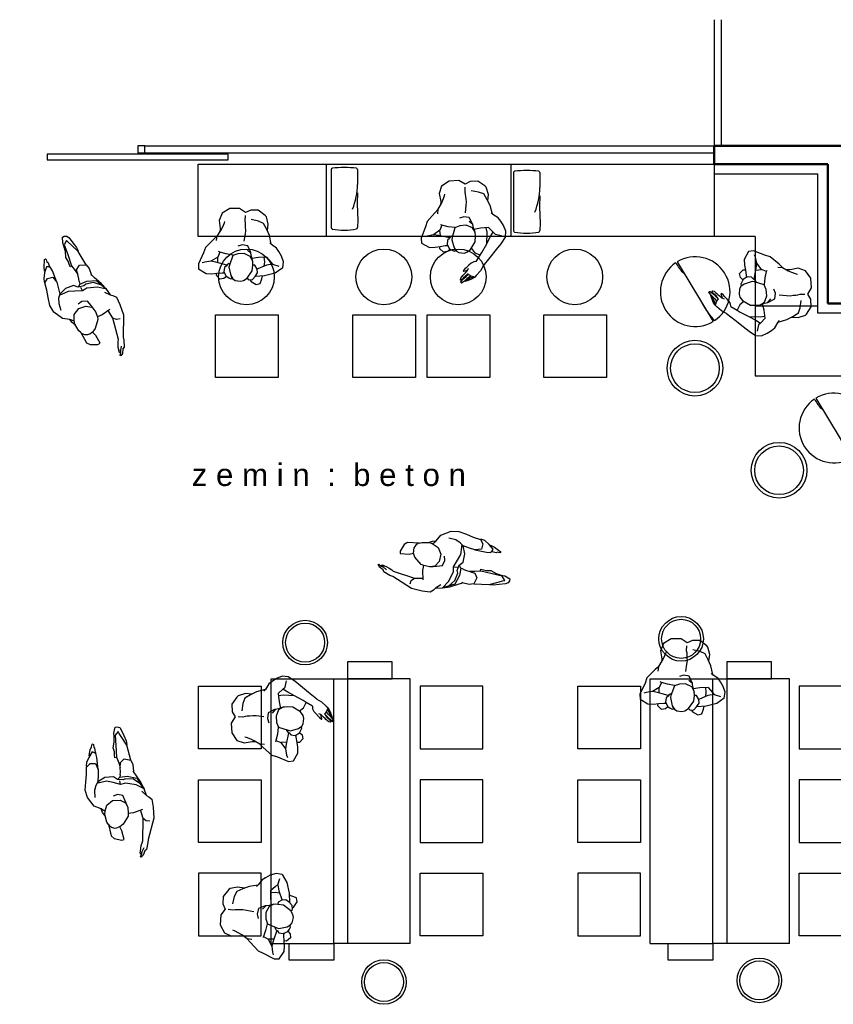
# Model space of a CAD drawing. Header units: millimetres. Extents: x 5429406 to 5440208, y -620941 to -619789.
# Drawn here: x 5435659 to 5436244, y -620496 to -619790 of the extents above; entities that cross this region are included whole.
import ezdxf

# ---------------------------------------------------------------- set-up
doc = ezdxf.new("R2010")
doc.units = ezdxf.units.MM
doc.header["$LTSCALE"] = 0.05
for name, color, linetype, lineweight in [('A-ALÇIPAN', 30, 'Continuous', 30), ('f_nitelikli cam', 4, 'Continuous', 9), ('TEFRIS', 251, 'Continuous', 9), ('tefriş', 45, 'Continuous', 18)]:
    doc.layers.add(name, color=color, linetype=linetype, lineweight=lineweight)
doc.layers.add('DUVAR', color=255, linetype='Continuous')
doc.styles.get("Standard").update_dxf_attribs({"font": 'arial.ttf'})

# ---------------------------------------------------------------- blocks, each defined once
blk = doc.blocks.new('*U31')
blk.add_lwpolyline([(149.66, -7.69), (19.66, -7.69), (19.66, -3.69), (149.66, -3.69)], close=True)
for points in [[(-50.34, -13.69), (-45.34, -13.69), (-45.34, -8.69), (-50.34, -8.69)], [(89.66, -13.69), (84.66, -13.69), (84.66, -8.69), (89.66, -8.69)]]:
    blk.add_lwpolyline(points)
blk = doc.blocks.new('ADSAFDF')
for p, q in [((21250.72, -21271.44), (21244.84, -21273.65)), ((21247.31, -21273.41), (21256.11, -21270.2)), ((21251.87, -21271.84), (21249.58, -21273.94)), ((21256.11, -21270.2), (21250.72, -21271.44)), ((21256.11, -21270.2), (21251.87, -21271.84)), ((21256.11, -21270.2), (21251.9, -21275.08)), ((21261.17, -21269.76), (21256.11, -21270.2)), ((21256.11, -21270.2), (21256.11, -21270.2)), ((21257.32, -21272.41), (21261.02, -21269.79)), ((21261.02, -21269.79), (21262.34, -21268.38)), ((21262.34, -21268.38), (21264.66, -21266.77)), ((21264.66, -21266.77), (21270.38, -21267.22)), ((21270.38, -21267.22), (21278.27, -21268.63)), ((21278.27, -21268.63), (21292.07, -21276.4)), ((21279.43, -21271.97), (21278.76, -21274.43)), ((21208.12, -21279.52), (21208.21, -21278.1)), ((21208.21, -21278.1), (21209.1, -21276.46)), ((21209.1, -21276.46), (21210.96, -21275.72)), ((21210.96, -21275.72), (21215.46, -21274.95)), ((21213.19, -21277.78), (21211.6, -21278.1)), ((21211.6, -21278.1), (21213.58, -21281.03)), ((21216.44, -21276.64), (21213.19, -21277.78)), ((21215.46, -21274.95), (21219.5, -21274.25)), ((21222.66, -21274.59), (21216.44, -21276.64)), ((21219.5, -21274.25), (21222.21, -21274.4)), ((21233.74, -21274.44), (21222.66, -21274.59)), ((21231.71, -21278.77), (21233.74, -21274.44)), ((21233.5, -21282.16), (21231.71, -21278.77)), ((21233.74, -21274.44), (21237.08, -21273.82)), ((21233.74, -21274.44), (21233.74, -21274.44)), ((21237.08, -21273.82), (21242.15, -21274.74)), ((21242.55, -21274.44), (21241.72, -21275.08)), ((21244.84, -21273.65), (21242.55, -21274.44)), ((21244.26, -21279.78), (21247.31, -21273.41)), ((21247.36, -21276), (21245.7, -21281.37)), ((21249.58, -21273.94), (21247.36, -21276)), ((21251.9, -21275.08), (21248.72, -21282.18)), ((21270.07, -21275.17), (21270.71, -21281.97)), ((21276.56, -21276.22), (21270.08, -21276.47)), ((21278.76, -21274.43), (21276.56, -21276.22)), ((21291.99, -21280.36), (21276.56, -21276.22)), ((21292.07, -21276.4), (21294.15, -21277.14)), ((21294.15, -21277.14), (21298.59, -21279.39)), ((21211.87, -21281.41), (21208.12, -21279.52)), ((21214.4, -21281.81), (21211.87, -21281.41)), ((21213.58, -21281.03), (21220.83, -21282.23)), ((21218.22, -21282.74), (21214.4, -21281.81)), ((21222.1, -21284.65), (21218.22, -21282.74)), ((21220.83, -21282.23), (21229.2, -21283.88)), ((21225.05, -21284.42), (21222.1, -21284.65)), ((21227.42, -21284.84), (21225.05, -21284.42)), ((21229.35, -21285.13), (21227.42, -21284.84)), ((21229.2, -21283.88), (21233.41, -21283.22)), ((21229.46, -21283.94), (21229.35, -21285.13)), ((21233.41, -21283.22), (21236.95, -21283.08)), ((21236.95, -21283.08), (21233.5, -21282.16)), ((21240.16, -21283.84), (21236.95, -21283.08)), ((21241.95, -21284.56), (21240.16, -21283.84)), ((21241.95, -21284.56), (21243.7, -21285.09)), ((21243.7, -21285.09), (21244.26, -21279.78)), ((21243.7, -21285.09), (21244.9, -21287.18)), ((21246.08, -21283.28), (21244.9, -21287.18)), ((21245.7, -21281.37), (21246.08, -21283.28)), ((21248.87, -21285.9), (21246.16, -21285.76)), ((21248.87, -21285.9), (21246.26, -21290.71)), ((21248.72, -21282.18), (21248.87, -21285.9)), ((21261.09, -21285.56), (21256.91, -21286.27)), ((21259.55, -21288.99), (21262.45, -21285.61)), ((21265.93, -21284.81), (21261.09, -21285.56)), ((21262.45, -21285.61), (21265.93, -21284.81)), ((21265.93, -21284.81), (21270.4, -21285.65)), ((21270.71, -21281.97), (21270.4, -21285.65)), ((21270.4, -21285.65), (21272.22, -21286.27)), ((21270.4, -21285.65), (21272.22, -21286.27)), ((21293.14, -21281.16), (21291.99, -21280.36)), ((21294.94, -21282.28), (21293.14, -21281.16)), ((21296.85, -21283.22), (21294.94, -21282.28)), ((21298.45, -21283.71), (21296.85, -21283.22)), ((21296.96, -21280.9), (21299.5, -21282.98)), ((21299.97, -21284.33), (21298.45, -21283.71)), ((21298.59, -21279.39), (21299.34, -21280.85)), ((21300.95, -21283.37), (21298.95, -21282.68)), ((21299.34, -21280.85), (21302.01, -21282.61)), ((21299.5, -21282.98), (21300.89, -21283.78)), ((21300.89, -21283.78), (21299.97, -21284.33)), ((21302.61, -21284.81), (21300.95, -21283.37)), ((21302.01, -21282.61), (21302.97, -21284.45)), ((21302.97, -21284.45), (21302.61, -21284.81)), ((21242.29, -21289.55), (21241.25, -21295.64)), ((21244.9, -21287.18), (21242.29, -21289.55)), ((21246.26, -21290.71), (21244.1, -21295.01)), ((21256.91, -21286.27), (21255.34, -21289.95)), ((21255.34, -21289.95), (21255.73, -21293.12)), ((21258.55, -21294.26), (21259.55, -21288.99)), ((21272.22, -21286.27), (21276.95, -21291.08)), ((21276.95, -21291.08), (21278.18, -21294)), ((21281.34, -21293.15), (21278.18, -21294)), ((21287.82, -21293.14), (21281.34, -21293.15)), ((21287.83, -21294.99), (21287.82, -21293.14)), ((21215.72, -21297.85), (21216.39, -21297.67)), ((21215.75, -21298.62), (21215.72, -21297.85)), ((21217.38, -21299.56), (21215.75, -21298.62)), ((21216.39, -21297.67), (21218.32, -21298.05)), ((21219.31, -21300.9), (21217.38, -21299.56)), ((21218.32, -21298.05), (21218.67, -21297.58)), ((21218.67, -21297.58), (21222.07, -21298.04)), ((21221.87, -21298.76), (21221.17, -21299.97)), ((21221.17, -21299.97), (21224.32, -21303.28)), ((21223, -21297.63), (21221.87, -21298.76)), ((21222.07, -21298.04), (21223, -21297.63)), ((21225.83, -21297.52), (21223, -21297.63)), ((21234.38, -21298.82), (21225.83, -21297.52)), ((21228.88, -21303.36), (21229.7, -21299.63)), ((21229.7, -21299.63), (21234.38, -21298.82)), ((21234.38, -21298.82), (21238.13, -21299.78)), ((21238.13, -21299.78), (21242.97, -21301.15)), ((21241.25, -21295.64), (21242.97, -21301.15)), ((21243.88, -21300.23), (21243.72, -21301.49)), ((21244.1, -21295.01), (21243.88, -21300.23)), ((21260.69, -21299.16), (21258.55, -21294.26)), ((21264.5, -21301.33), (21260.69, -21299.16)), ((21275.37, -21301.08), (21276.91, -21299.74)), ((21276.91, -21299.74), (21278.04, -21297.86)), ((21278.04, -21297.86), (21278.31, -21296.23)), ((21278.18, -21294), (21278.24, -21295.02)), ((21278.31, -21296.23), (21278.24, -21295.02)), ((21282.85, -21301.42), (21285.2, -21299.84)), ((21285.2, -21299.84), (21287.83, -21294.99)), ((21220.41, -21301.51), (21219.31, -21300.9)), ((21223.27, -21302.77), (21220.41, -21301.51)), ((21224.32, -21303.28), (21227.59, -21305.81)), ((21227.59, -21305.81), (21229.65, -21306.6)), ((21230.68, -21306.54), (21228.88, -21303.36)), ((21229.65, -21306.6), (21230.68, -21306.54)), ((21235.92, -21307.95), (21230.68, -21306.54)), ((21242.97, -21301.15), (21245.13, -21303.35)), ((21245.13, -21303.35), (21248.45, -21305.16)), ((21248.45, -21305.16), (21253.36, -21306.14)), ((21262.43, -21303.81), (21259.24, -21308.03)), ((21264.97, -21301.5), (21262.43, -21303.81)), ((21265.04, -21303.37), (21262.43, -21303.81)), ((21266.98, -21302.22), (21264.5, -21301.33)), ((21267.82, -21302.2), (21265.04, -21303.37)), ((21272.66, -21302.09), (21266.98, -21302.22)), ((21274.45, -21301.41), (21272.66, -21302.09)), ((21274.45, -21301.41), (21282.85, -21301.42)), ((21274.47, -21301.42), (21275.37, -21301.08)), ((21240.99, -21309.68), (21235.92, -21307.95)), ((21246.55, -21311.44), (21240.99, -21309.68)), ((21252.06, -21311.3), (21246.55, -21311.44)), ((21259.24, -21308.03), (21252.06, -21311.3))]:
    blk.add_line(p, q)
blk = doc.blocks.new('insanplanoturan2')
for p, q in [((-4.35, 28), (-8.09, 30.21)), ((-1.54, 25.72), (-5.35, 20.45)), ((-3.59, 26.87), (-4.35, 28)), ((1.11, 27.39), (-1.54, 25.72)), ((3.27, 27.84), (1.11, 27.39)), ((7, 27.12), (3.27, 27.84)), ((8.63, 26), (7, 27.12)), ((10.14, 23.59), (8.63, 26)), ((10.17, 25.88), (9.26, 25.73)), ((9.26, 25.73), (9.56, 24.52)), ((11.39, 17.65), (10.14, 23.59)), ((11.6, 25.19), (10.17, 25.88)), ((13.37, 24.07), (11.6, 25.19)), ((13.24, 24.16), (15.05, 25.76)), ((14.98, 20.87), (13.37, 24.07)), ((16.27, 21.48), (14.74, 21.5)), ((15.05, 25.76), (17.91, 26.13)), ((20.07, 21.81), (16.27, 21.48)), ((17.91, 26.13), (20.4, 23.48)), ((23.66, 22.17), (20.07, 21.81)), ((20.4, 23.48), (20.2, 21.81)), ((27.76, 21.89), (23.66, 22.17)), ((33.11, 18.44), (27.76, 21.89)), ((-27.28, 18.74), (-27.93, 14.41)), ((-27.93, 14.41), (-26.55, 10.2)), ((-27.28, 18.74), (-27.28, 18.74)), ((-19.98, 15.91), (-24.48, 17.29)), ((-18.79, 14.34), (-19.98, 15.91)), ((-15.71, 10.73), (-18.79, 14.34)), ((-14.03, 17.26), (-14.37, 14.2)), ((-14.37, 14.2), (-14.05, 10.87)), ((-5.35, 20.45), (-5.85, 16.43)), ((-5.85, 16.43), (-5.83, 13.53)), ((-5.85, 14.49), (-5.54, 12.71)), ((8.41, 9.37), (10.99, 16.09)), ((11.39, 14.95), (10.64, 15.16)), ((10.99, 16.09), (11.39, 17.65)), ((11.39, 14.95), (12.59, 15.84)), ((12.59, 15.84), (12.97, 16.66)), ((12.94, 16.13), (20.72, 13.88)), ((12.97, 16.66), (14.48, 17.79)), ((14.48, 17.79), (14.98, 20.87)), ((14.98, 20.87), (14.98, 20.87)), ((19.31, 14.28), (19.29, 10.2)), ((28.65, 13.7), (30.45, 14.23)), ((29.4, 7.03), (33.27, 14.87)), ((33.27, 14.87), (33.11, 18.44)), ((-26.55, 10.2), (-24.71, 6.99)), ((-15.71, 10.73), (-9.91, 10.95)), ((-9.91, 10.95), (-5.08, 11.6)), ((-5.83, 13.53), (-4.08, 10.14)), ((-5.54, 12.71), (-4.92, 10.26)), ((-4.92, 10.26), (-4.51, 7.82)), ((-4.51, 7.82), (-2.1, 5.49)), ((-4.51, 7.82), (-4.46, 7.27)), ((-4.46, 7.27), (-2.36, 2.53)), ((-4.08, 10.14), (0.35, 8.04)), ((0.35, 8.04), (4.73, 8.08)), ((4.73, 8.08), (8.41, 9.37)), ((8.28, 9.05), (13.28, 8.1)), ((13.28, 8.1), (17.61, 6.77)), ((17.61, 6.77), (19.29, 10.2)), ((19.29, 10.2), (24.16, 13.11)), ((20.72, 13.88), (24.16, 13.11)), ((24.16, 13.11), (28.65, 13.7)), ((-24.71, 6.99), (-23.11, 4.46)), ((-23.11, 4.46), (-19.37, 1.75)), ((-19.37, 1.75), (-18.3, 0.57)), ((-19.26, 1.62), (-18.03, -4.75)), ((-2.36, 2.53), (1.56, 1.75)), ((1.56, 1.75), (4.62, 2.65)), ((17.61, 6.77), (18.58, 6.35)), ((22.01, -2.61), (28.03, 3.22)), ((28.03, 3.22), (29.4, 7.03)), ((-18.03, -4.75), (-16.17, -9.13)), ((-0.81, -6.09), (-1.17, -8.58)), ((0.13, -0.8), (-0.81, -6.09)), ((19.46, -4.88), (16.82, -8.79)), ((20, -1.56), (19.46, -4.88)), ((19.46, -4.88), (22.01, -2.61)), ((-16.62, -8.22), (-17.35, -12.82)), ((-17.35, -12.82), (-16.11, -18.21)), ((-16.17, -9.13), (-14.03, -13.42)), ((-14.03, -13.42), (-10.4, -15.06)), ((-1.17, -8.58), (-1.05, -10.85)), ((-1.05, -10.85), (-1.05, -12.66)), ((-1.05, -12.66), (-1.01, -14.11)), ((-1.01, -14.11), (-0.73, -15.8)), ((15.63, -11.06), (14.16, -14.24)), ((16.82, -8.79), (15.63, -11.06)), ((17.24, -10.34), (17.46, -7.85)), ((17.93, -16.07), (17.24, -10.34)), ((-16.11, -18.21), (-15.32, -19.11)), ((-15.32, -19.11), (-10.35, -22.99)), ((-10.4, -15.06), (-5.21, -16.27)), ((-0.73, -15.8), (-0.99, -19.23)), ((14.16, -14.24), (13.76, -15.31)), ((15.74, -21.26), (17.93, -16.07)), ((-10.35, -22.99), (-5, -23.15)), ((-5, -23.15), (-1.15, -21.36)), ((-1.15, -21.36), (3.07, -24.4)), ((3.07, -24.4), (10.13, -24.5)), ((10.13, -24.5), (15.74, -21.26))]:
    blk.add_line(p, q)
for points in [[(-8.09, 30.21), (-10.88, 29.66), (-12.15, 26.27), (-12.64, 24.24)], [(-27.28, 18.74), (-21.76, 22.31), (-14.13, 24.15), (-7.35, 24.57)], [(-1.54, 25.72), (-2.54, 26.97), (-5.37, 26.69), (-7.35, 24.57), (-9.19, 21.89), (-8.9, 19.21), (-7.35, 16.52), (-5.85, 16.43)], [(-19.98, 15.91), (-15.55, 16.66), (-9.47, 19.07), (-8.9, 19.21)]]:
    blk.add_lwpolyline(points)
blk = doc.blocks.new('xccxc')
at = {"rotation": 180}
blk.add_blockref('insanplanoturan2', (220488.91, -31825.14), dxfattribs=at)
blk = doc.blocks.new('dada')
for p, q in [((219973.43, -31806.86), (219967.82, -31810.1)), ((219980.49, -31806.97), (219973.43, -31806.86)), ((219984.71, -31810.01), (219980.49, -31806.97)), ((219988.56, -31808.22), (219984.71, -31810.01)), ((219993.91, -31808.37), (219988.56, -31808.22)), ((219998.88, -31812.26), (219993.91, -31808.37)), ((219967.82, -31810.1), (219965.63, -31815.29)), ((219965.63, -31815.29), (219966.32, -31821.02)), ((219969.4, -31817.13), (219969.8, -31816.05)), ((219984.28, -31815.56), (219984.55, -31812.14)), ((219984.57, -31817.26), (219984.28, -31815.56)), ((219993.96, -31816.3), (219988.77, -31815.1)), ((219999.67, -31813.16), (219998.88, -31812.26)), ((220000.91, -31818.54), (219999.67, -31813.16)), ((219964.1, -31826.49), (219966.74, -31822.57)), ((219966.32, -31821.02), (219966.1, -31823.52)), ((219966.74, -31822.57), (219967.93, -31820.3)), ((219967.93, -31820.3), (219969.4, -31817.13)), ((219984.36, -31825.28), (219984.72, -31822.78)), ((219984.6, -31818.7), (219984.57, -31817.26)), ((219984.6, -31820.52), (219984.6, -31818.7)), ((219984.72, -31822.78), (219984.6, -31820.52)), ((219997.59, -31817.95), (219993.96, -31816.3)), ((219999.73, -31822.23), (219997.59, -31817.95)), ((220001.59, -31826.62), (219999.73, -31822.23)), ((220000.18, -31823.15), (220000.91, -31818.54)), ((219961.55, -31828.75), (219955.53, -31834.58)), ((219964.1, -31826.49), (219961.55, -31828.75)), ((219963.56, -31829.8), (219964.1, -31826.49)), ((219983.43, -31830.57), (219984.36, -31825.28)), ((220002.81, -31832.98), (220001.59, -31826.62)), ((219955.53, -31834.58), (219954.16, -31838.39)), ((219981.99, -31833.12), (219978.94, -31834.02)), ((219985.92, -31833.89), (219981.99, -31833.12)), ((219988.07, -31839.19), (219985.66, -31836.85)), ((219988.02, -31838.63), (219985.92, -31833.89)), ((220002.93, -31833.11), (220001.86, -31831.93)), ((220006.66, -31835.82), (220002.93, -31833.11)), ((220008.27, -31838.35), (220006.66, -31835.82)), ((219954.16, -31838.39), (219950.29, -31846.24)), ((219959.4, -31844.48), (219954.91, -31845.07)), ((219964.26, -31841.56), (219959.4, -31844.48)), ((219962.84, -31845.25), (219959.4, -31844.48)), ((219964.25, -31845.64), (219964.26, -31841.56)), ((219965.95, -31838.14), (219964.26, -31841.56)), ((219965.95, -31838.14), (219964.98, -31837.71)), ((219970.28, -31839.47), (219965.95, -31838.14)), ((219975.28, -31840.42), (219970.28, -31839.47)), ((219975.15, -31840.74), (219972.56, -31847.46)), ((219978.82, -31839.44), (219975.15, -31840.74)), ((219983.21, -31839.4), (219978.82, -31839.44)), ((219987.64, -31841.51), (219983.21, -31839.4)), ((219989.39, -31844.89), (219987.64, -31841.51)), ((219988.07, -31839.19), (219988.02, -31838.63)), ((219988.47, -31841.63), (219988.07, -31839.19)), ((219989.1, -31844.08), (219988.47, -31841.63)), ((219993.46, -31842.32), (219988.64, -31842.96)), ((219989.4, -31845.86), (219989.1, -31844.08)), ((219999.27, -31842.1), (219993.46, -31842.32)), ((219997.93, -31845.57), (219997.61, -31842.23)), ((219999.27, -31842.1), (220002.34, -31845.71)), ((220010.11, -31841.56), (220008.27, -31838.35)), ((220011.49, -31845.77), (220010.11, -31841.56)), ((219950.29, -31846.24), (219950.45, -31849.81)), ((219950.45, -31849.81), (219955.8, -31853.26)), ((219954.91, -31845.07), (219953.11, -31845.59)), ((219970.62, -31847.5), (219962.84, -31845.25)), ((219969.08, -31849.16), (219968.58, -31852.23)), ((219970.59, -31848.03), (219969.08, -31849.16)), ((219970.97, -31847.21), (219970.59, -31848.03)), ((219972.17, -31846.32), (219970.97, -31847.21)), ((219972.17, -31846.32), (219972.92, -31846.53)), ((219972.56, -31847.46), (219972.17, -31849.01)), ((219972.17, -31849.01), (219973.41, -31854.95)), ((219988.91, -31851.81), (219989.4, -31847.79)), ((219989.4, -31847.79), (219989.39, -31844.89)), ((219997.01, -31853.72), (219997.93, -31845.57)), ((219997.01, -31853.72), (219999.97, -31848.98)), ((219999.97, -31848.98), (220002.34, -31845.71)), ((220002.34, -31845.71), (220003.54, -31847.27)), ((220003.54, -31847.27), (220008.04, -31848.65)), ((220007.38, -31854.47), (220010.84, -31850.1)), ((220010.84, -31850.1), (220011.49, -31845.77)), ((220010.84, -31850.1), (220010.84, -31850.1)), ((219955.8, -31853.26), (219959.9, -31853.53)), ((219959.9, -31853.53), (219963.48, -31853.17)), ((219963.15, -31854.85), (219963.36, -31853.18)), ((219965.64, -31857.49), (219963.15, -31854.85)), ((219963.48, -31853.17), (219967.29, -31852.84)), ((219968.51, -31857.12), (219965.64, -31857.49)), ((219967.29, -31852.84), (219968.82, -31852.87)), ((219970.32, -31855.52), (219968.51, -31857.12)), ((219968.58, -31852.23), (219970.19, -31855.43)), ((219968.58, -31852.23), (219968.58, -31852.23)), ((219970.19, -31855.43), (219971.96, -31856.56)), ((219971.96, -31856.56), (219973.39, -31857.25)), ((219973.39, -31857.25), (219974.3, -31857.1)), ((219973.41, -31854.95), (219974.93, -31857.36)), ((219974.3, -31857.1), (219974, -31855.88)), ((219974.93, -31857.36), (219976.56, -31858.48)), ((219976.56, -31858.48), (219980.28, -31859.2)), ((219982.44, -31858.76), (219985.09, -31857.09)), ((219985.09, -31857.09), (219988.91, -31851.81)), ((219985.8, -31856.21), (219987.9, -31859.37)), ((219993.17, -31859.66), (219997.01, -31853.72)), ((219998.72, -31863.72), (220003.67, -31858.47)), ((220003.67, -31858.47), (220007.38, -31854.47)), ((219980.28, -31859.2), (219982.44, -31858.76)), ((219987.9, -31859.37), (219991.64, -31861.58)), ((219988.57, -31865.91), (219991.64, -31861.58)), ((219991.64, -31861.58), (219993.17, -31859.66)), ((219993.34, -31869.51), (219998.72, -31863.72)), ((219980.08, -31870.45), (219978.82, -31871.79)), ((219978.82, -31871.79), (219978.86, -31872.05)), ((219978.86, -31872.05), (219979.15, -31872.17)), ((219979.15, -31872.17), (219981.22, -31871.84)), ((219981.05, -31869.82), (219980.08, -31870.45)), ((219980.27, -31873.42), (219981.5, -31872.16)), ((219983.16, -31868.07), (219981.05, -31869.82)), ((219981.22, -31871.84), (219982.18, -31871.28)), ((219981.5, -31872.16), (219982.18, -31871.28)), ((219982.18, -31871.28), (219982.73, -31870.18)), ((219984.86, -31866.77), (219983.16, -31868.07)), ((219986.8, -31865.87), (219984.86, -31866.77)), ((219988.57, -31865.91), (219986.8, -31865.87)), ((219991.22, -31872.75), (219987.88, -31875.86)), ((219993.34, -31869.51), (219991.22, -31872.75)), ((219976.27, -31878.1), (219976.66, -31876.87)), ((219976.41, -31878.38), (219976.27, -31878.1)), ((219976.79, -31878.46), (219976.41, -31878.38)), ((219976.48, -31879.78), (219978.12, -31877.92)), ((219976.62, -31880.37), (219976.48, -31879.78)), ((219976.66, -31876.87), (219977.52, -31876.06)), ((219977.86, -31877.77), (219976.79, -31878.46)), ((219979.16, -31879.29), (219976.88, -31880.62)), ((219977.52, -31876.06), (219978.45, -31875.03)), ((219978.67, -31877.01), (219977.86, -31877.77)), ((219978.12, -31877.92), (219979.05, -31877.16)), ((219978.45, -31875.03), (219979.15, -31874.38)), ((219980.13, -31875.83), (219978.67, -31877.01)), ((219979.05, -31877.16), (219980.26, -31876.22)), ((219979.15, -31874.38), (219980.27, -31873.42)), ((219981.04, -31877.69), (219979.16, -31879.29)), ((219981.25, -31878.56), (219979.16, -31879.29)), ((219979.44, -31879.52), (219979.16, -31879.29)), ((219981.03, -31879.23), (219979.44, -31879.52)), ((219982.07, -31874.36), (219980.13, -31875.83)), ((219980.26, -31876.22), (219981.28, -31875.32)), ((219984.29, -31878.28), (219981.03, -31879.23)), ((219982.21, -31876.84), (219981.04, -31877.69)), ((219983.47, -31877.43), (219981.25, -31878.56)), ((219981.28, -31875.32), (219982.23, -31874.56)), ((219982.23, -31874.56), (219982.07, -31874.36)), ((219982.21, -31876.84), (219983.86, -31875.88)), ((219982.23, -31874.56), (219983.86, -31875.88)), ((219985.17, -31876.82), (219983.47, -31877.43)), ((219983.86, -31875.88), (219986.68, -31877.05)), ((219986.68, -31877.05), (219984.29, -31878.28)), ((219985.98, -31876.82), (219985.17, -31876.82)), ((219987.88, -31875.86), (219986.68, -31877.05)), ((219976.88, -31880.62), (219976.62, -31880.37))]:
    blk.add_line(p, q)
blk = doc.blocks.new('asdffadsf')
at = {"layer": 'tefriş'}
blk.add_line((5433363.58, -614780.78), (5433389.49, -614823.54), dxfattribs=at)
for start, end in [(124.12015, 301.2122), (303.62102, 121.2122)]:
    blk.add_arc((5433376.54, -614802.16), 25, start, end, dxfattribs=at)
blk.add_open_spline([(5433368.81, -614789.41), (5433367.75, -614788.4), (5433365.61, -614786.34), (5433364, -614783.32), (5433362.79, -614781.8), (5433362.51, -614781.47)], degree=3, knots=[0, 0, 0, 0, 4.350659, 8.849507, 10.159994, 10.159994, 10.159994, 10.159994], dxfattribs=at)
blk.add_spline([(5433390.38, -614822.98), (5433388.05, -614820.1), (5433381.72, -614810.72)], degree=3, dxfattribs=at)

msp = doc.modelspace()

# ---------------------------------------------------------------- linework, layer by layer
at = {"layer": 'A-ALÇIPAN', "transparency": 33554541}
for p, q in [((5437054.57, -619880.17, -245.25), (5436158.07, -619880.17, -245.25)), ((5436158.07, -619880.17, -245.25), (5436158.07, -619893.17, -245.25)), ((5436158.07, -619893.17, -245.25), (5436239.57, -619893.17, -245.25)), ((5436239.57, -619893.17, -245.25), (5436239.57, -619993.17, -245.25)), ((5436239.57, -619993.17, -245.25), (5436369.57, -619993.17, -245.25))]:
    msp.add_line(p, q, dxfattribs=at)
at = {"layer": 'f_nitelikli cam', "transparency": 33554541}
for p, q in [((5435749.17, -619880.17, -245.25), (5436158.07, -619880.17, -245.25)), ((5435749.17, -619885.17, -245.25), (5436158.07, -619885.17, -245.25))]:
    msp.add_line(p, q, dxfattribs=at)
at = {"layer": 'f_nitelikli cam', "transparency": 33554541, "elevation": -245.25}
for points in [[(5436158.07, -619789.58), (5436158.07, -619880.17)], [(5436163.07, -619789.58), (5436163.07, -619880.17)], [(5435749.17, -619885.17), (5435749.17, -619880.17)]]:
    msp.add_lwpolyline(points, dxfattribs=at)
at = {"layer": 'TEFRIS', "linetype": 'ByBlock', "transparency": 33554541}
for centre in [(5435822.21, -619974.18), (5435920.87, -619974.18), (5435974.3, -619974.18), (5436057.95, -619974.18)]:
    msp.add_circle(centre, 20, dxfattribs=at)
at = {"layer": 'tefriş', "linetype": 'ByBlock', "transparency": 33554541}
for p, q in [((5435787.57, -619945.17, -245.25), (5435787.57, -619893.17, -245.25)), ((5435787.57, -619893.17, -245.25), (5436158.07, -619893.17, -245.25)), ((5435879.77, -619945.17, -245.25), (5435879.77, -619893.17, -245.25)), ((5436012.14, -619893.17, -245.25), (5436012.14, -619945.17, -245.25)), ((5435883.02, -619896.96), (5435883.02, -619938.84)), ((5435902, -619897.18), (5435902, -619907.83)), ((5436013.96, -619899.15), (5436013.96, -619941.03)), ((5436032.93, -619899.37), (5436032.93, -619910.02)), ((5436158.07, -619900.17, -245.25), (5436232.57, -619900.17, -245.25)), ((5436158.07, -619900.17, -245.25), (5436158.07, -619945.17, -245.25)), ((5436232.57, -620000.17, -245.25), (5436232.57, -619900.17, -245.25)), ((5435902.02, -619913.74), (5435901.71, -619921.51)), ((5435901.71, -619921.51), (5435901.85, -619927.95)), ((5436032.96, -619915.93), (5436032.65, -619923.71)), ((5435901.85, -619927.95), (5435902.09, -619933.36)), ((5436032.65, -619923.71), (5436032.78, -619930.14)), ((5435902.09, -619933.36), (5435902.02, -619938.8)), ((5436032.78, -619930.14), (5436033.02, -619935.55)), ((5436033.02, -619935.55), (5436032.96, -619940.99)), ((5436187.57, -619945.17, -245.25), (5435787.57, -619945.17, -245.25)), ((5436187.57, -619945.17, -245.25), (5436187.57, -620045.17, -245.25)), ((5436232.57, -619995.17, -245.25), (5436187.57, -619995.17, -245.25)), ((5436376.57, -620000.17, -245.25), (5436232.57, -620000.17, -245.25)), ((5436187.57, -620045.17, -245.25), (5436421.57, -620045.17, -245.25))]:
    msp.add_line(p, q, dxfattribs=at)
at = {"layer": 'tefriş', "color": 87, "transparency": 33554541}
msp.add_line((5436158.07, -619893.17, -245.25), (5436158.07, -619900.17, -245.25), dxfattribs=at)
at = {"layer": 'tefriş', "transparency": 33554541}
for p, q in [((5435926.84, -620262.57, -245.25), (5435926.84, -620250.57, -245.25)), ((5436199.12, -620262.57, -245.25), (5436199.12, -620250.57, -245.25)), ((5435839.84, -620262.57, -245.25), (5435884.84, -620262.57, -245.25)), ((5435839.84, -620262.57, -245.25), (5435884.84, -620262.57, -245.25)), ((5435839.84, -620262.57, -245.25), (5435884.84, -620262.57, -245.25)), ((5435839.84, -620452.57, -245.25), (5435839.84, -620262.57, -245.25)), ((5435839.84, -620262.57, -245.25), (5435884.84, -620262.57, -245.25)), ((5435839.84, -620449.57, -245.25), (5435839.84, -620263.57, -245.25)), ((5435884.84, -620452.57, -245.25), (5435884.84, -620262.57, -245.25)), ((5435884.84, -620452.57, -245.25), (5435884.84, -620262.57, -245.25)), ((5435939.84, -620262.57, -245.25), (5435894.84, -620262.57, -245.25)), ((5435939.84, -620262.57, -245.25), (5435894.84, -620262.57, -245.25)), ((5435939.84, -620262.57, -245.25), (5435894.84, -620262.57, -245.25)), ((5435939.84, -620262.57, -245.25), (5435894.84, -620262.57, -245.25)), ((5435939.84, -620452.57, -245.25), (5435939.84, -620262.57, -245.25)), ((5435939.84, -620449.57, -245.25), (5435939.84, -620263.57, -245.25)), ((5436112.12, -620262.57, -245.25), (5436157.12, -620262.57, -245.25)), ((5436112.12, -620262.57, -245.25), (5436157.12, -620262.57, -245.25)), ((5436112.12, -620262.57, -245.25), (5436157.12, -620262.57, -245.25)), ((5436112.12, -620452.57, -245.25), (5436112.12, -620262.57, -245.25)), ((5436112.12, -620262.57, -245.25), (5436157.12, -620262.57, -245.25)), ((5436112.12, -620449.57, -245.25), (5436112.12, -620263.57, -245.25)), ((5436157.12, -620452.57, -245.25), (5436157.12, -620262.57, -245.25)), ((5436157.12, -620452.57, -245.25), (5436157.12, -620262.57, -245.25)), ((5436212.12, -620262.57, -245.25), (5436167.12, -620262.57, -245.25)), ((5436212.12, -620262.57, -245.25), (5436167.12, -620262.57, -245.25)), ((5436212.12, -620262.57, -245.25), (5436167.12, -620262.57, -245.25)), ((5436212.12, -620262.57, -245.25), (5436167.12, -620262.57, -245.25)), ((5436212.12, -620452.57, -245.25), (5436212.12, -620262.57, -245.25)), ((5436212.12, -620449.57, -245.25), (5436212.12, -620263.57, -245.25)), ((5435839.84, -620452.57, -245.25), (5435884.84, -620452.57, -245.25)), ((5435852.84, -620464.57, -245.25), (5435852.84, -620452.57, -245.25)), ((5435852.84, -620452.57, -245.25), (5435884.84, -620452.57, -245.25)), ((5435884.84, -620452.57, -245.25), (5435884.84, -620464.57, -245.25)), ((5435884.84, -620452.57, -245.25), (5435884.84, -620464.57, -245.25)), ((5435939.84, -620452.57, -245.25), (5435894.84, -620452.57, -245.25)), ((5435926.84, -620452.57, -245.25), (5435894.84, -620452.57, -245.25)), ((5436112.12, -620452.57, -245.25), (5436157.12, -620452.57, -245.25)), ((5436125.12, -620464.57, -245.25), (5436125.12, -620452.57, -245.25)), ((5436125.12, -620452.57, -245.25), (5436157.12, -620452.57, -245.25)), ((5436157.12, -620452.57, -245.25), (5436157.12, -620464.57, -245.25)), ((5436157.12, -620452.57, -245.25), (5436157.12, -620464.57, -245.25)), ((5436212.12, -620452.57, -245.25), (5436167.12, -620452.57, -245.25)), ((5436199.12, -620452.57, -245.25), (5436167.12, -620452.57, -245.25))]:
    msp.add_line(p, q, dxfattribs=at)
at = {"layer": 'tefriş', "linetype": 'ByBlock', "transparency": 33554541}
for points in [[(5435799.94, -620046.49), (5435799.94, -620001.49), (5435844.94, -620001.49), (5435844.94, -620046.49)], [(5435898.59, -620046.49), (5435898.59, -620001.49), (5435943.59, -620001.49), (5435943.59, -620046.49)], [(5435952.02, -620046.49), (5435952.02, -620001.49), (5435997.02, -620001.49), (5435997.02, -620046.49)], [(5436035.67, -620046.49), (5436035.67, -620001.49), (5436080.67, -620001.49), (5436080.67, -620046.49)]]:
    msp.add_lwpolyline(points, close=True, dxfattribs=at)
at = {"layer": 'tefriş', "transparency": 33554541, "elevation": -245.25}
for points in [[(5435926.84, -620262.57), (5435926.84, -620250.57), (5435894.84, -620250.57), (5435894.84, -620262.57)], [(5436199.12, -620262.57), (5436199.12, -620250.57), (5436167.12, -620250.57), (5436167.12, -620262.57)], [(5435894.84, -620452.57), (5435884.84, -620452.57), (5435884.84, -620262.57), (5435894.84, -620262.57)], [(5436167.12, -620452.57), (5436157.12, -620452.57), (5436157.12, -620262.57), (5436167.12, -620262.57)], [(5435787.79, -620268), (5435832.79, -620268), (5435832.79, -620313), (5435787.79, -620313)], [(5435991.89, -620268), (5435946.89, -620268), (5435946.89, -620313), (5435991.89, -620313)], [(5436060.07, -620268), (5436105.07, -620268), (5436105.07, -620313), (5436060.07, -620313)], [(5436264.17, -620268), (5436219.17, -620268), (5436219.17, -620313), (5436264.17, -620313)], [(5435787.79, -620335.07), (5435832.79, -620335.07), (5435832.79, -620380.07), (5435787.79, -620380.07)], [(5435991.89, -620335.07), (5435946.89, -620335.07), (5435946.89, -620380.07), (5435991.89, -620380.07)], [(5436060.07, -620335.07), (5436105.07, -620335.07), (5436105.07, -620380.07), (5436060.07, -620380.07)], [(5436264.17, -620335.07), (5436219.17, -620335.07), (5436219.17, -620380.07), (5436264.17, -620380.07)], [(5435787.79, -620447.15), (5435832.79, -620447.15), (5435832.79, -620402.15), (5435787.79, -620402.15)], [(5435991.89, -620447.15), (5435946.89, -620447.15), (5435946.89, -620402.15), (5435991.89, -620402.15)], [(5436060.07, -620447.15), (5436105.07, -620447.15), (5436105.07, -620402.15), (5436060.07, -620402.15)], [(5436264.17, -620447.15), (5436219.17, -620447.15), (5436219.17, -620402.15), (5436264.17, -620402.15)], [(5435852.84, -620464.57), (5435852.84, -620452.57), (5435884.84, -620452.57), (5435884.84, -620464.57)], [(5436125.12, -620464.57), (5436125.12, -620452.57), (5436157.12, -620452.57), (5436157.12, -620464.57)]]:
    msp.add_lwpolyline(points, close=True, dxfattribs=at)
at = {"layer": 'tefriş', "linetype": 'ByBlock', "transparency": 33554541}
for centre, radius in [((5436144.27, -620039.69), 20), ((5436144.27, -620039.69), 17.5), ((5436204.66, -620112.99), 20), ((5436204.66, -620112.99), 17.5)]:
    msp.add_circle(centre, radius, dxfattribs=at)
at = {"layer": 'tefriş', "transparency": 33554541}
for centre, radius in [((5436134.35, -620233.97, -245.25), 16), ((5435864.36, -620236.65), 16), ((5435864.36, -620236.65), 14), ((5436134.35, -620233.97, -245.25), 14), ((5435920.95, -620480.29), 16), ((5436190.51, -620479.15), 16), ((5436190.51, -620479.15), 14), ((5435920.95, -620480.29), 14)]:
    msp.add_circle(centre, radius, dxfattribs=at)
at = {"layer": 'tefriş', "linetype": 'ByBlock', "transparency": 33554541}
for centre, radius, start, end in [((5435884, -619897.18), 1, 96.72583, 180), ((5435892.5, -619969.26), 73.58, 83.27417, 96.72583), ((5435901, -619897.18), 1, 0, 83.27417), ((5436014.93, -619899.37), 1, 96.72583, 180), ((5436023.43, -619971.45), 73.58, 83.27417, 96.72583), ((5436031.93, -619899.37), 1, 0, 83.27417), ((5435848.6, -619906.26), 53.42, 338.86878, 358.32067), ((5435979.53, -619908.46), 53.42, 338.86878, 358.32067), ((5435884.02, -619938.84), 1, 180, 255.18467), ((5435892.42, -619897.49), 43.2, 258.44571, 281.76252), ((5435901.02, -619938.8), 1, 281.63319, 0), ((5436014.96, -619941.03), 1, 180, 255.18467), ((5436023.35, -619899.68), 43.2, 258.44571, 281.76252), ((5436031.96, -619940.99), 1, 281.63319, 0)]:
    msp.add_arc(centre, radius, start, end, dxfattribs=at)

# ---------------------------------------------------------------- block references
at = {"layer": 'f_nitelikli cam', "transparency": 33554541, "xscale": -1, "rotation": 180}
msp.add_blockref('*U31', (5435659.51, -619893.87, -245.25), dxfattribs=at)
at = {"layer": 'tefriş', "linetype": 'ByBlock', "transparency": 33554541}
for name, p, rotation in [('dada', (5214239.94, -604517.69), 4.257695987429049), ('xccxc', (5214886.67, -591377.68), 0.8445475240994589), ('dada', (5448299.29, -398042.03), 275.1141354085227), ('xccxc', (5215203.73, -591686.56, -245.25), 0.8445475240994589), ('xccxc', (5396974.08, -839789.31, -245.25), 88.16892515749052)]:
    msp.add_blockref(name, p, dxfattribs=dict(at, rotation=rotation))
at = {"layer": 'tefriş', "transparency": 33554541}
for name, p, rotation in [('ADSAFDF', (5443907.01, -591047.79), 299.2235009443715), ('ADSAFDF', (5456009.68, -642611.07), 176.8285418313855), ('dada', (5419075.73, -841931.59), 93.90923502213339), ('ADSAFDF', (5451123.55, -594498.67), 284.2694098583591)]:
    msp.add_blockref(name, p, dxfattribs=dict(at, rotation=rotation))
at = {"layer": 'tefriş', "linetype": 'ByBlock', "transparency": 33554541}
for p in [(2767.9, -5182.61), (2867.49, -5280.49)]:
    msp.add_blockref('asdffadsf', p, dxfattribs=at)

# ---------------------------------------------------------------- texts
at = {"layer": 'DUVAR', "transparency": 33554541, "insert": (5435782.91, -620124.49), "char_height": 16.0524, "attachment_point": 7}
msp.add_mtext_dynamic_manual_height_columns('z e m i n  :  b e t o n', width=1669.2448, gutter_width=60, heights=[0], dxfattribs=at)

doc.saveas('drawing.dxf')
